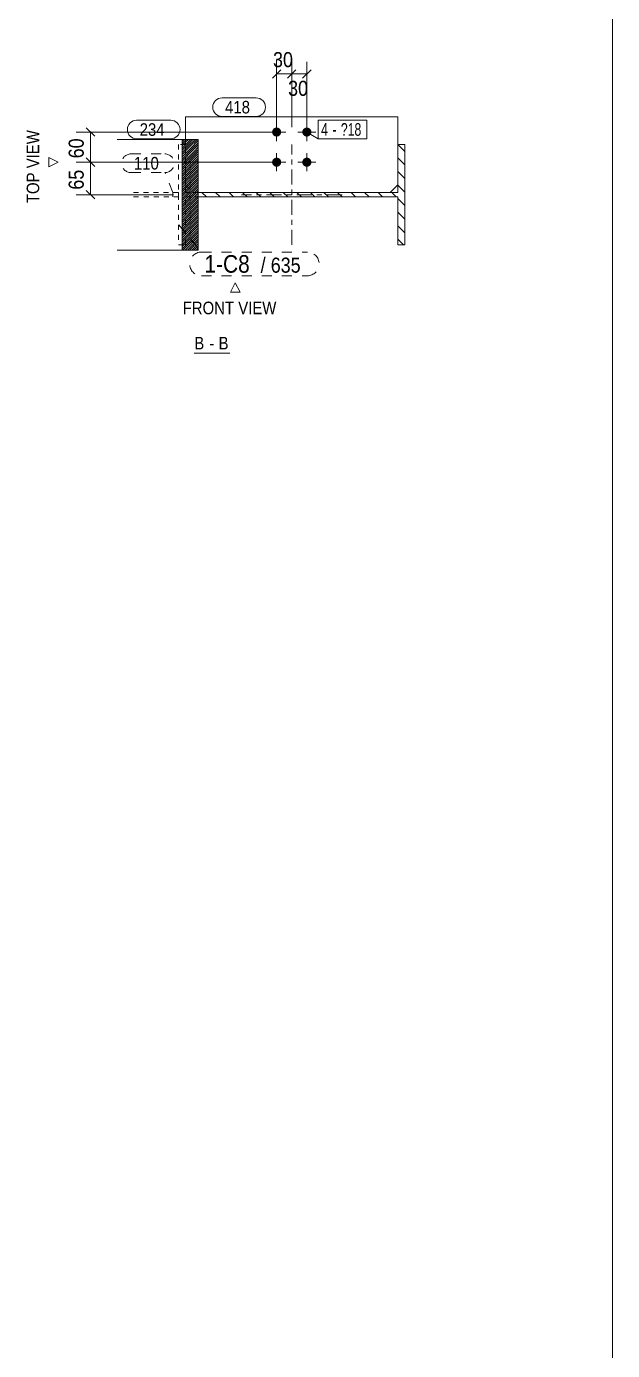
# Model space of a CAD drawing. Header units: millimetres. Extents: x 2 to 579, y 1 to 825.
# Drawn here: x 462.5 to 579, y 321.1 to 584.3 of the extents above; entities that cross this region are included whole.
import ezdxf

# ---------------------------------------------------------------- set-up
doc = ezdxf.new("R2010")
doc.units = ezdxf.units.MM
for name, pattern in [('XKITLINE00', [0]), ('XKITLINE01', [4, 1, -1, 1, -1]), ('XKITLINE02', [4, 2, -2]), ('XKITLINE03', [6, 3, -1, 1, -1])]:
    doc.linetypes.add(name, pattern=pattern)
for name, color, linetype, lineweight in [('Bolt', 3, 'Continuous', 0), ('BoltMark', 7, 'Continuous', 0), ('Dimensions', 7, 'Continuous', 0), ('DrawingSheet', 5, 'Continuous', 0), ('OtherObjectType', 7, 'Continuous', 0), ('Part', 2, 'Continuous', 0), ('PartMark', 7, 'Continuous', 0)]:
    doc.layers.add(name, color=color, linetype=linetype, lineweight=lineweight)
doc.styles.add('ARIAL', font='ARIAL.TTF')
doc.styles.add('ARIAL_NARROW', font='ARIALN.TTF')

# ---------------------------------------------------------------- blocks, each defined once
blk = doc.blocks.new('*A1')
at = {"layer": 'Part', "color": 7, "linetype": 'XKITLINE00', "lineweight": 0}
for p, q in [((493.62, 561.61), (493.41, 561.4)), ((493.84, 561.4), (493.41, 560.96)), ((494.06, 561.18), (493.41, 560.53)), ((494.28, 560.96), (493.41, 560.09)), ((494.49, 560.74), (493.41, 559.66)), ((493.84, 561.83), (493.62, 561.61)), ((494.28, 561.83), (493.84, 561.4)), ((494.71, 561.83), (494.06, 561.18)), ((495.15, 561.83), (494.28, 560.96)), ((495.58, 561.83), (494.49, 560.74)), ((496.02, 561.83), (494.71, 560.53)), ((496.45, 561.83), (494.93, 560.31)), ((496.64, 561.58), (495.15, 560.09)), ((496.64, 561.15), (495.37, 559.87)), ((496.64, 560.71), (495.58, 559.66)), ((494.71, 560.53), (493.41, 559.22)), ((494.93, 560.31), (493.41, 558.79)), ((495.15, 560.09), (493.41, 558.35)), ((495.37, 559.87), (493.41, 557.92)), ((495.58, 559.66), (493.41, 557.48)), ((495.8, 559.44), (493.41, 557.05)), ((496.02, 559.22), (493.41, 556.61)), ((496.24, 559), (493.41, 556.18)), ((496.45, 558.79), (493.41, 555.74)), ((496.64, 558.54), (493.41, 555.3)), ((496.64, 558.1), (493.41, 554.87)), ((496.64, 560.28), (495.8, 559.44)), ((496.64, 559.84), (496.02, 559.22)), ((496.64, 559.41), (496.24, 559)), ((496.64, 558.97), (496.45, 558.79)), ((496.64, 557.67), (493.41, 554.43)), ((496.64, 557.23), (493.41, 554)), ((496.64, 556.79), (493.41, 553.56)), ((496.64, 556.36), (493.41, 553.13)), ((496.64, 555.92), (493.41, 552.69)), ((496.64, 555.49), (493.41, 552.26)), ((496.64, 555.05), (493.41, 551.82)), ((496.64, 554.62), (493.41, 551.39)), ((496.64, 554.18), (493.41, 550.95)), ((496.64, 553.75), (493.41, 550.52)), ((496.64, 553.31), (493.41, 550.08)), ((496.64, 552.88), (493.41, 549.65)), ((496.64, 552.44), (493.41, 549.21)), ((496.64, 552.01), (493.41, 548.78)), ((496.64, 551.57), (493.41, 548.34)), ((496.64, 551.14), (493.41, 547.91)), ((496.64, 550.7), (493.41, 547.47)), ((496.64, 550.27), (493.41, 547.04)), ((496.64, 549.83), (493.41, 546.6)), ((496.64, 549.4), (493.41, 546.17)), ((496.64, 548.96), (493.41, 545.73)), ((496.64, 548.53), (493.41, 545.3)), ((496.64, 548.09), (493.41, 544.86)), ((496.64, 547.66), (493.41, 544.43)), ((496.64, 547.22), (493.41, 543.99)), ((496.64, 546.79), (493.41, 543.56)), ((496.64, 546.35), (493.41, 543.12)), ((496.64, 545.92), (493.41, 542.69)), ((496.64, 545.48), (493.41, 542.25)), ((496.64, 545.05), (493.41, 541.81)), ((496.64, 544.61), (493.41, 541.38)), ((496.64, 544.18), (493.41, 540.94)), ((496.64, 543.74), (493.41, 540.51)), ((496.64, 543.3), (493.41, 540.07)), ((496.64, 542.87), (493.6, 539.83)), ((496.64, 542.43), (494.04, 539.83)), ((496.64, 542), (494.47, 539.83)), ((496.64, 541.56), (494.91, 539.83)), ((496.64, 541.13), (495.34, 539.83)), ((496.64, 540.69), (495.78, 539.83)), ((496.64, 540.26), (496.21, 539.83))]:
    blk.add_line(p, q, dxfattribs=at)
blk = doc.blocks.new('*A2')
at = {"layer": 'Part', "color": 7, "linetype": 'XKITLINE00', "lineweight": 0}
for p, q in [((537.72, 559.43), (536.32, 560.83)), ((537.72, 556.74), (536.32, 558.14)), ((537.72, 554.04), (536.32, 555.44)), ((537.72, 551.35), (536.32, 552.75)), ((498.28, 550.38), (497.38, 551.28)), ((500.97, 550.38), (500.07, 551.28)), ((503.67, 550.38), (502.77, 551.28)), ((506.36, 550.38), (505.46, 551.28)), ((509.06, 550.38), (508.16, 551.28)), ((511.75, 550.38), (510.85, 551.28)), ((514.45, 550.38), (513.55, 551.28)), ((517.14, 550.38), (516.24, 551.28)), ((519.83, 550.38), (518.93, 551.28)), ((522.53, 550.38), (521.63, 551.28)), ((525.22, 550.38), (524.32, 551.28)), ((527.92, 550.38), (527.02, 551.28)), ((530.61, 550.38), (529.71, 551.28)), ((533.3, 550.38), (532.4, 551.28)), ((536, 550.38), (535.1, 551.28)), ((537.72, 548.66), (536.32, 550.06)), ((537.72, 545.96), (536.32, 547.36)), ((537.72, 543.27), (536.32, 544.67)), ((537.47, 540.83), (536.32, 541.97))]:
    blk.add_line(p, q, dxfattribs=at)
blk = doc.blocks.new('*A43')
at = {"layer": 'Bolt'}
for points in [[(513.12, 563.24), (513.12, 563.19), (513.11, 563.15), (513.11, 563.11), (513.1, 563.06), (513.09, 563.02), (513.07, 562.98), (513.06, 562.94), (513.04, 562.9), (513.02, 562.86), (513, 562.82), (512.97, 562.78), (512.95, 562.75), (512.92, 562.71), (512.89, 562.68), (512.86, 562.65), (512.83, 562.62), (512.8, 562.59), (512.76, 562.56), (512.72, 562.53), (512.69, 562.51), (512.65, 562.49), (512.61, 562.47), (512.57, 562.45), (512.53, 562.44), (512.49, 562.42), (512.44, 562.41), (512.4, 562.4), (512.36, 562.39), (512.31, 562.39), (512.27, 562.38), (512.22, 562.38), (512.18, 562.38), (512.14, 562.39), (512.09, 562.39), (512.05, 562.4), (512.01, 562.41), (511.96, 562.42), (511.92, 562.44), (511.88, 562.45), (511.84, 562.47), (511.8, 562.49), (511.76, 562.51), (511.72, 562.53), (511.69, 562.56), (511.65, 562.59), (511.62, 562.62), (511.59, 562.65), (511.56, 562.68), (511.53, 562.71), (511.5, 562.75), (511.48, 562.78), (511.45, 562.82), (511.43, 562.86), (511.41, 562.9), (511.39, 562.94), (511.38, 562.98), (511.36, 563.02), (511.35, 563.06), (511.34, 563.11), (511.33, 563.15), (511.33, 563.19), (511.33, 563.24), (511.32, 563.28), (511.33, 563.33), (511.33, 563.37), (511.33, 563.41), (511.34, 563.46), (511.35, 563.5), (511.36, 563.54), (511.38, 563.59), (511.39, 563.63), (511.41, 563.67), (511.43, 563.71), (511.45, 563.75), (511.48, 563.78), (511.5, 563.82), (511.53, 563.85), (511.56, 563.89), (511.59, 563.92), (511.62, 563.95), (511.65, 563.98), (511.69, 564.01), (511.72, 564.03), (511.76, 564.05), (511.8, 564.08), (511.84, 564.1), (511.88, 564.11), (511.92, 564.13), (511.96, 564.14), (512.01, 564.16), (512.05, 564.17), (512.09, 564.17), (512.14, 564.18), (512.18, 564.18), (512.22, 564.18), (512.27, 564.18), (512.31, 564.18), (512.36, 564.17), (512.4, 564.17), (512.44, 564.16), (512.49, 564.14), (512.53, 564.13), (512.57, 564.11), (512.61, 564.1), (512.65, 564.08), (512.69, 564.05), (512.72, 564.03), (512.76, 564.01), (512.8, 563.98), (512.83, 563.95), (512.86, 563.92), (512.89, 563.89), (512.92, 563.85), (512.95, 563.82), (512.97, 563.78), (513, 563.75), (513.02, 563.71), (513.04, 563.67), (513.06, 563.63), (513.07, 563.59), (513.09, 563.54), (513.1, 563.5), (513.11, 563.46), (513.11, 563.41), (513.12, 563.37), (513.12, 563.33), (513.12, 563.28)], [(519.12, 563.24), (519.12, 563.19), (519.11, 563.15), (519.11, 563.11), (519.1, 563.06), (519.09, 563.02), (519.07, 562.98), (519.06, 562.94), (519.04, 562.9), (519.02, 562.86), (519, 562.82), (518.97, 562.78), (518.95, 562.75), (518.92, 562.71), (518.89, 562.68), (518.86, 562.65), (518.83, 562.62), (518.8, 562.59), (518.76, 562.56), (518.72, 562.53), (518.69, 562.51), (518.65, 562.49), (518.61, 562.47), (518.57, 562.45), (518.53, 562.44), (518.49, 562.42), (518.44, 562.41), (518.4, 562.4), (518.36, 562.39), (518.31, 562.39), (518.27, 562.38), (518.22, 562.38), (518.18, 562.38), (518.14, 562.39), (518.09, 562.39), (518.05, 562.4), (518.01, 562.41), (517.96, 562.42), (517.92, 562.44), (517.88, 562.45), (517.84, 562.47), (517.8, 562.49), (517.76, 562.51), (517.72, 562.53), (517.69, 562.56), (517.65, 562.59), (517.62, 562.62), (517.59, 562.65), (517.56, 562.68), (517.53, 562.71), (517.5, 562.75), (517.48, 562.78), (517.45, 562.82), (517.43, 562.86), (517.41, 562.9), (517.39, 562.94), (517.38, 562.98), (517.36, 563.02), (517.35, 563.06), (517.34, 563.11), (517.33, 563.15), (517.33, 563.19), (517.33, 563.24), (517.32, 563.28), (517.33, 563.33), (517.33, 563.37), (517.33, 563.41), (517.34, 563.46), (517.35, 563.5), (517.36, 563.54), (517.38, 563.59), (517.39, 563.63), (517.41, 563.67), (517.43, 563.71), (517.45, 563.75), (517.48, 563.78), (517.5, 563.82), (517.53, 563.85), (517.56, 563.89), (517.59, 563.92), (517.62, 563.95), (517.65, 563.98), (517.69, 564.01), (517.72, 564.03), (517.76, 564.05), (517.8, 564.08), (517.84, 564.1), (517.88, 564.11), (517.92, 564.13), (517.96, 564.14), (518.01, 564.16), (518.05, 564.17), (518.09, 564.17), (518.14, 564.18), (518.18, 564.18), (518.22, 564.18), (518.27, 564.18), (518.31, 564.18), (518.36, 564.17), (518.4, 564.17), (518.44, 564.16), (518.49, 564.14), (518.53, 564.13), (518.57, 564.11), (518.61, 564.1), (518.65, 564.08), (518.69, 564.05), (518.72, 564.03), (518.76, 564.01), (518.8, 563.98), (518.83, 563.95), (518.86, 563.92), (518.89, 563.89), (518.92, 563.85), (518.95, 563.82), (518.97, 563.78), (519, 563.75), (519.02, 563.71), (519.04, 563.67), (519.06, 563.63), (519.07, 563.59), (519.09, 563.54), (519.1, 563.5), (519.11, 563.46), (519.11, 563.41), (519.12, 563.37), (519.12, 563.33), (519.12, 563.28)], [(513.12, 557.24), (513.12, 557.19), (513.11, 557.15), (513.11, 557.11), (513.1, 557.06), (513.09, 557.02), (513.07, 556.98), (513.06, 556.94), (513.04, 556.9), (513.02, 556.86), (513, 556.82), (512.97, 556.78), (512.95, 556.75), (512.92, 556.71), (512.89, 556.68), (512.86, 556.65), (512.83, 556.62), (512.8, 556.59), (512.76, 556.56), (512.72, 556.53), (512.69, 556.51), (512.65, 556.49), (512.61, 556.47), (512.57, 556.45), (512.53, 556.44), (512.49, 556.42), (512.44, 556.41), (512.4, 556.4), (512.36, 556.39), (512.31, 556.39), (512.27, 556.38), (512.22, 556.38), (512.18, 556.38), (512.14, 556.39), (512.09, 556.39), (512.05, 556.4), (512.01, 556.41), (511.96, 556.42), (511.92, 556.44), (511.88, 556.45), (511.84, 556.47), (511.8, 556.49), (511.76, 556.51), (511.72, 556.53), (511.69, 556.56), (511.65, 556.59), (511.62, 556.62), (511.59, 556.65), (511.56, 556.68), (511.53, 556.71), (511.5, 556.75), (511.48, 556.78), (511.45, 556.82), (511.43, 556.86), (511.41, 556.9), (511.39, 556.94), (511.38, 556.98), (511.36, 557.02), (511.35, 557.06), (511.34, 557.11), (511.33, 557.15), (511.33, 557.19), (511.33, 557.24), (511.32, 557.28), (511.33, 557.33), (511.33, 557.37), (511.33, 557.41), (511.34, 557.46), (511.35, 557.5), (511.36, 557.54), (511.38, 557.59), (511.39, 557.63), (511.41, 557.67), (511.43, 557.71), (511.45, 557.75), (511.48, 557.78), (511.5, 557.82), (511.53, 557.85), (511.56, 557.89), (511.59, 557.92), (511.62, 557.95), (511.65, 557.98), (511.69, 558.01), (511.72, 558.03), (511.76, 558.05), (511.8, 558.08), (511.84, 558.1), (511.88, 558.11), (511.92, 558.13), (511.96, 558.14), (512.01, 558.16), (512.05, 558.17), (512.09, 558.17), (512.14, 558.18), (512.18, 558.18), (512.22, 558.18), (512.27, 558.18), (512.31, 558.18), (512.36, 558.17), (512.4, 558.17), (512.44, 558.16), (512.49, 558.14), (512.53, 558.13), (512.57, 558.11), (512.61, 558.1), (512.65, 558.08), (512.69, 558.05), (512.72, 558.03), (512.76, 558.01), (512.8, 557.98), (512.83, 557.95), (512.86, 557.92), (512.89, 557.89), (512.92, 557.85), (512.95, 557.82), (512.97, 557.78), (513, 557.75), (513.02, 557.71), (513.04, 557.67), (513.06, 557.63), (513.07, 557.59), (513.09, 557.54), (513.1, 557.5), (513.11, 557.46), (513.11, 557.41), (513.12, 557.37), (513.12, 557.33), (513.12, 557.28)], [(519.12, 557.24), (519.12, 557.19), (519.11, 557.15), (519.11, 557.11), (519.1, 557.06), (519.09, 557.02), (519.07, 556.98), (519.06, 556.94), (519.04, 556.9), (519.02, 556.86), (519, 556.82), (518.97, 556.78), (518.95, 556.75), (518.92, 556.71), (518.89, 556.68), (518.86, 556.65), (518.83, 556.62), (518.8, 556.59), (518.76, 556.56), (518.72, 556.53), (518.69, 556.51), (518.65, 556.49), (518.61, 556.47), (518.57, 556.45), (518.53, 556.44), (518.49, 556.42), (518.44, 556.41), (518.4, 556.4), (518.36, 556.39), (518.31, 556.39), (518.27, 556.38), (518.22, 556.38), (518.18, 556.38), (518.14, 556.39), (518.09, 556.39), (518.05, 556.4), (518.01, 556.41), (517.96, 556.42), (517.92, 556.44), (517.88, 556.45), (517.84, 556.47), (517.8, 556.49), (517.76, 556.51), (517.72, 556.53), (517.69, 556.56), (517.65, 556.59), (517.62, 556.62), (517.59, 556.65), (517.56, 556.68), (517.53, 556.71), (517.5, 556.75), (517.48, 556.78), (517.45, 556.82), (517.43, 556.86), (517.41, 556.9), (517.39, 556.94), (517.38, 556.98), (517.36, 557.02), (517.35, 557.06), (517.34, 557.11), (517.33, 557.15), (517.33, 557.19), (517.33, 557.24), (517.32, 557.28), (517.33, 557.33), (517.33, 557.37), (517.33, 557.41), (517.34, 557.46), (517.35, 557.5), (517.36, 557.54), (517.38, 557.59), (517.39, 557.63), (517.41, 557.67), (517.43, 557.71), (517.45, 557.75), (517.48, 557.78), (517.5, 557.82), (517.53, 557.85), (517.56, 557.89), (517.59, 557.92), (517.62, 557.95), (517.65, 557.98), (517.69, 558.01), (517.72, 558.03), (517.76, 558.05), (517.8, 558.08), (517.84, 558.1), (517.88, 558.11), (517.92, 558.13), (517.96, 558.14), (518.01, 558.16), (518.05, 558.17), (518.09, 558.17), (518.14, 558.18), (518.18, 558.18), (518.22, 558.18), (518.27, 558.18), (518.31, 558.18), (518.36, 558.17), (518.4, 558.17), (518.44, 558.16), (518.49, 558.14), (518.53, 558.13), (518.57, 558.11), (518.61, 558.1), (518.65, 558.08), (518.69, 558.05), (518.72, 558.03), (518.76, 558.01), (518.8, 557.98), (518.83, 557.95), (518.86, 557.92), (518.89, 557.89), (518.92, 557.85), (518.95, 557.82), (518.97, 557.78), (519, 557.75), (519.02, 557.71), (519.04, 557.67), (519.06, 557.63), (519.07, 557.59), (519.09, 557.54), (519.1, 557.5), (519.11, 557.46), (519.11, 557.41), (519.12, 557.37), (519.12, 557.33), (519.12, 557.28)]]:
    blk.add_hatch(color=3, dxfattribs=at).paths.add_polyline_path(points, flags=17)
at = {"layer": 'Bolt', "color": 3, "linetype": 'XKITLINE00', "lineweight": 0}
for p, q in [((510.42, 563.28), (514.02, 563.28)), ((512.22, 565.08), (512.22, 561.48)), ((516.42, 563.28), (520.02, 563.28)), ((518.22, 565.08), (518.22, 561.48)), ((512.22, 559.08), (512.22, 555.48)), ((518.22, 559.08), (518.22, 555.48)), ((510.42, 557.28), (514.02, 557.28)), ((516.42, 557.28), (520.02, 557.28))]:
    blk.add_line(p, q, dxfattribs=at)
blk = doc.blocks.new('*A44')
at = {"layer": 'Part', "color": 2, "linetype": 'XKITLINE00', "lineweight": 0}
for p, q in [((480.55, 561.83), (496.64, 561.83)), ((493.41, 561.83), (493.41, 539.83)), ((496.64, 561.83), (496.64, 539.83)), ((496.64, 539.83), (480.55, 539.83))]:
    blk.add_line(p, q, dxfattribs=at)
blk = doc.blocks.new('*A45')
at = {"layer": 'Part', "color": 7, "linetype": 'XKITLINE01', "lineweight": 0}
for p, q in [((494.12, 560.83), (492.72, 560.83)), ((492.72, 560.83), (492.72, 540.83)), ((494.12, 551.28), (494.12, 560.83)), ((494.12, 551.28), (496.64, 551.28)), ((494.12, 540.83), (494.12, 550.38)), ((494.12, 550.38), (496.64, 550.38)), ((492.72, 540.83), (494.12, 540.83))]:
    blk.add_line(p, q, dxfattribs=at)
at = {"layer": 'Part', "color": 7, "linetype": 'XKITLINE03', "lineweight": 0}
for p, q in [((515.22, 540.83), (515.22, 560.83)), ((525.22, 550.83), (505.22, 550.83))]:
    blk.add_line(p, q, dxfattribs=at)
at = {"layer": 'Part', "color": 2, "linetype": 'XKITLINE00', "lineweight": 0}
for p, q in [((536.32, 551.28), (536.32, 560.83)), ((536.32, 560.83), (537.72, 560.83)), ((537.72, 560.83), (537.72, 540.83)), ((496.64, 551.28), (536.32, 551.28)), ((496.64, 550.38), (496.64, 551.28)), ((536.32, 550.38), (496.64, 550.38)), ((536.32, 540.83), (536.32, 550.38)), ((537.72, 540.83), (536.32, 540.83))]:
    blk.add_line(p, q, dxfattribs=at)
blk = doc.blocks.new('*A46')
at = {"layer": 'Part', "color": 7, "linetype": 'XKITLINE01', "lineweight": 0}
for p, q in [((492.73, 551.28), (483.79, 551.28)), ((483.79, 550.38), (492.72, 550.38)), ((491.56, 551.28), (491.56, 550.38)), ((492.72, 550.38), (492.73, 551.28))]:
    blk.add_line(p, q, dxfattribs=at)
blk = doc.blocks.new('*A47')
at = {"layer": 'Part', "color": 2, "linetype": 'XKITLINE00', "lineweight": 0}
for p, q in [((494.12, 566.28), (494.12, 561.83)), ((494.12, 566.28), (536.32, 566.28)), ((536.32, 566.28), (536.32, 560.83)), ((536.32, 552.78), (534.82, 551.28))]:
    blk.add_line(p, q, dxfattribs=at)
at = {"layer": 'Part', "color": 7, "linetype": 'XKITLINE01', "lineweight": 0}
for p, q in [((494.12, 561.83), (494.12, 552.78)), ((536.32, 560.83), (536.32, 552.78)), ((494.12, 552.78), (495.62, 551.28)), ((495.62, 551.28), (534.82, 551.28))]:
    blk.add_line(p, q, dxfattribs=at)
blk = doc.blocks.new('*A63')
at = {"layer": 'DrawingSheet', "color": 5, "linetype": 'XKITLINE00', "lineweight": 0}
blk.add_line((579, 5), (579, 825), dxfattribs=at)
blk = doc.blocks.new('*A137')
at = {"layer": 'Dimensions', "color": 7, "linetype": 'XKITLINE00', "lineweight": 0}
for p, q in [((512.22, 564.28), (512.22, 577.68)), ((515.22, 564.28), (515.22, 577.68)), ((513.07, 575.68), (511.38, 573.98)), ((512.22, 574.83), (515.22, 574.83)), ((516.07, 575.68), (514.38, 573.98))]:
    blk.add_line(p, q, dxfattribs=at)
at = {"layer": 'Dimensions', "color": 3}
for p in [(512.22, 574.83), (515.22, 574.83)]:
    blk.add_point(p, dxfattribs=at)
at = {"layer": 'Dimensions', "color": 3, "style": 'ARIAL', "width": 0.85}
blk.add_text('30', height=3, dxfattribs=at).set_placement((511.5, 576.18))
blk = doc.blocks.new('*A138')
at = {"layer": 'Dimensions', "color": 7, "linetype": 'XKITLINE00', "lineweight": 0}
for p, q in [((515.22, 564.28), (515.22, 577.23)), ((518.22, 564.28), (518.22, 577.23)), ((516.07, 575.68), (514.38, 573.98)), ((515.22, 574.83), (518.22, 574.83)), ((519.07, 575.68), (517.38, 573.98))]:
    blk.add_line(p, q, dxfattribs=at)
at = {"layer": 'Dimensions', "color": 3}
for p in [(515.22, 574.83), (518.22, 574.83)]:
    blk.add_point(p, dxfattribs=at)
at = {"layer": 'Dimensions', "color": 3, "style": 'ARIAL', "width": 0.85}
blk.add_text('30', height=3, dxfattribs=at).set_placement((514.5, 570.48))
blk = doc.blocks.new('*A139')
at = {"layer": 'Dimensions', "color": 7, "linetype": 'XKITLINE00', "lineweight": 0}
for p, q in [((474.38, 558.13), (476.07, 556.43)), ((511.22, 557.28), (472.37, 557.28)), ((475.22, 550.83), (475.22, 557.28)), ((491.72, 550.83), (472.37, 550.83)), ((474.38, 551.68), (476.07, 549.98))]:
    blk.add_line(p, q, dxfattribs=at)
at = {"layer": 'Dimensions', "color": 3}
for p in [(475.22, 557.28), (475.22, 550.83)]:
    blk.add_point(p, dxfattribs=at)
at = {"layer": 'Dimensions', "color": 3, "style": 'ARIAL', "width": 0.85}
blk.add_text('65', height=3, rotation=90.0002, dxfattribs=at).set_placement((473.87, 551.83))
blk = doc.blocks.new('*A140')
at = {"layer": 'Dimensions', "color": 7, "linetype": 'XKITLINE00', "lineweight": 0}
for p, q in [((511.22, 563.28), (472.37, 563.28)), ((474.38, 564.13), (476.07, 562.43)), ((475.22, 557.28), (475.22, 563.28)), ((474.38, 558.13), (476.07, 556.43)), ((511.22, 557.28), (472.37, 557.28))]:
    blk.add_line(p, q, dxfattribs=at)
at = {"layer": 'Dimensions', "color": 3}
for p in [(475.22, 563.28), (475.22, 557.28)]:
    blk.add_point(p, dxfattribs=at)
at = {"layer": 'Dimensions', "color": 3, "style": 'ARIAL', "width": 0.85}
blk.add_text('60', height=3, rotation=90.0002, dxfattribs=at).set_placement((473.87, 558.06))
blk = doc.blocks.new('*A141')
at = {"layer": 'BoltMark', "color": 7, "linetype": 'XKITLINE00', "lineweight": 0}
for p, q in [((518.22, 563.28), (520.46, 561.95)), ((520.46, 565.65), (530.15, 565.65)), ((520.46, 561.95), (520.46, 565.65)), ((530.15, 561.95), (530.15, 565.65)), ((520.46, 561.95), (530.15, 561.95))]:
    blk.add_line(p, q, dxfattribs=at)
at = {"layer": 'BoltMark', "color": 3, "style": 'ARIAL_NARROW', "width": 0.85}
for s, p in [('4', (521.06, 562.55)), ('-', (523.33, 562.55)), ('?18', (524.99, 562.55))]:
    blk.add_text(s, height=2.5, dxfattribs=at).set_placement(p)
blk = doc.blocks.new('*A142')
at = {"layer": 'PartMark', "color": 7, "linetype": 'XKITLINE00', "lineweight": 0}
for p, q in [((501.37, 570.08), (508.14, 570.08)), ((501.37, 566.38), (508.14, 566.38))]:
    blk.add_line(p, q, dxfattribs=at)
for centre, start, end in [((501.37, 568.23), 90, 270), ((508.14, 568.23), 270, 90)]:
    blk.add_arc(centre, 1.85, start, end, dxfattribs=at)
at = {"layer": 'PartMark', "color": 3, "style": 'ARIAL', "width": 0.85}
blk.add_text('418', height=2.5, dxfattribs=at).set_placement((501.97, 566.98))
blk = doc.blocks.new('*A143')
at = {"layer": 'PartMark', "color": 7, "linetype": 'XKITLINE02', "lineweight": 0}
for p, q in [((483.25, 558.93), (490.01, 558.93)), ((483.25, 555.23), (490.01, 555.23)), ((491.56, 551.28), (490.01, 555.23))]:
    blk.add_line(p, q, dxfattribs=at)
for centre, start, end in [((483.25, 557.08), 90, 270), ((490.01, 557.08), 270, 90)]:
    blk.add_arc(centre, 1.85, start, end, dxfattribs=at)
at = {"layer": 'PartMark', "color": 3, "style": 'ARIAL', "width": 0.85}
blk.add_text('110', height=2.5, dxfattribs=at).set_placement((483.85, 555.83))
blk = doc.blocks.new('*A144')
at = {"layer": 'PartMark', "color": 7, "linetype": 'XKITLINE02', "lineweight": 0}
for p, q in [((492.77, 544.86), (497.27, 539.42)), ((497.27, 539.42), (518.33, 539.42)), ((497.27, 534.72), (518.33, 534.72))]:
    blk.add_line(p, q, dxfattribs=at)
for centre, start, end in [((497.27, 537.07), 90, 270), ((518.33, 537.07), 270, 90)]:
    blk.add_arc(centre, 2.35, start, end, dxfattribs=at)
at = {"layer": 'PartMark', "color": 1, "style": 'ARIAL', "width": 0.85}
blk.add_text('1-C8', height=3.5, dxfattribs=at).set_placement((497.87, 535.32))
at = {"layer": 'PartMark', "color": 3, "style": 'ARIAL', "width": 0.85}
for s, p in [('/', (509.04, 535.32)), ('635', (511.05, 535.32))]:
    blk.add_text(s, height=3, dxfattribs=at).set_placement(p)
blk = doc.blocks.new('*A145')
at = {"layer": 'PartMark', "color": 7, "linetype": 'XKITLINE00', "lineweight": 0}
for p, q in [((484.39, 565.63), (491.16, 565.63)), ((484.39, 561.93), (491.16, 561.93))]:
    blk.add_line(p, q, dxfattribs=at)
for centre, start, end in [((484.39, 563.78), 90, 270), ((491.16, 563.78), 270, 90)]:
    blk.add_arc(centre, 1.85, start, end, dxfattribs=at)
at = {"layer": 'PartMark', "color": 3, "style": 'ARIAL', "width": 0.85}
blk.add_text('234', height=2.5, dxfattribs=at).set_placement((484.99, 562.53))
blk = doc.blocks.new('*A146')
at = {"layer": 'OtherObjectType', "color": 7, "linetype": 'XKITLINE00', "lineweight": 0}
for p, q in [((466.9, 556.36), (466.9, 558.24)), ((466.9, 558.24), (468.77, 557.3)), ((468.77, 557.3), (466.9, 556.36)), ((468.77, 557.3), (468.77, 557.3)), ((503.06, 531.44), (504, 533.32)), ((504, 533.32), (504.94, 531.44)), ((504, 533.32), (504, 533.32)), ((504.94, 531.44), (503.06, 531.44)), ((495.85, 519.32), (502.9, 519.32))]:
    blk.add_line(p, q, dxfattribs=at)
at = {"layer": 'OtherObjectType', "color": 7, "style": 'ARIAL', "width": 0.85}
blk.add_text('TOP VIEW', height=2.5, rotation=90, dxfattribs=at).set_placement((465.02, 549.15))
for s, p in [('FRONT VIEW', (493.54, 527.07)), ('B', (495.85, 520.07)), ('-', (498.82, 520.07)), ('B', (500.68, 520.07))]:
    blk.add_text(s, height=2.5, dxfattribs=at).set_placement(p)

msp = doc.modelspace()

# ---------------------------------------------------------------- block references
at = {"lineweight": 0}
for name in ['*A63', '*A137', '*A138', '*A142', '*A47', '*A140', '*A145', '*A43', '*A141', '*A44', '*A45', '*A1', '*A2', '*A139', '*A143', '*A46', '*A144']:
    msp.add_blockref(name, (0, 0), dxfattribs=at)
at = {"layer": 'OtherObjectType', "lineweight": 0}
msp.add_blockref('*A146', (0, 0), dxfattribs=at)

doc.saveas('drawing.dxf')
